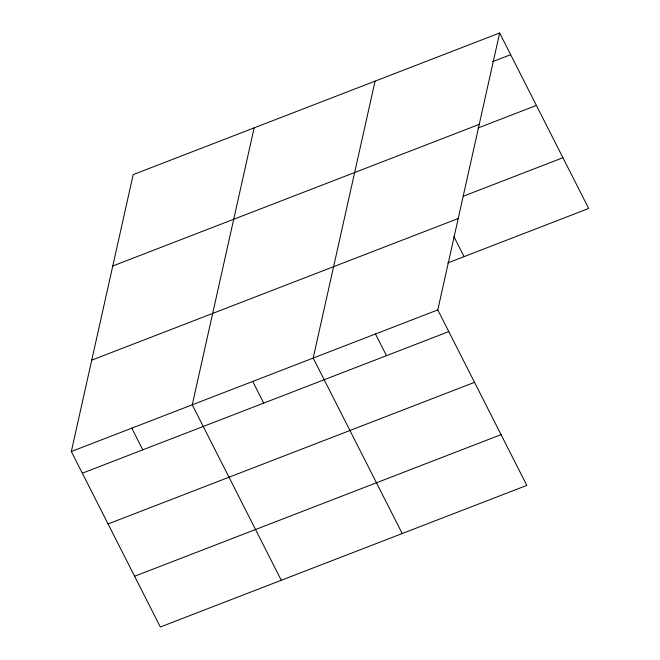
<?xml version="1.0" encoding="UTF-8"?>
<svg xmlns="http://www.w3.org/2000/svg" width="660" height="660" viewBox="0 0 660 660"><rect width="100%" height="100%" fill="white"/><g stroke="black" fill="none" stroke-linecap="round" stroke-linejoin="round"><path stroke-width="0.99" d="M499.653 33L437.786 309.911L526.812 485.389L160.347 627L71.321 451.531L133.188 174.611L499.653 33L588.679 208.469L447.769 262.927M254.125 127.883L192.258 404.794L281.275 580.264M375.061 81.147L313.186 358.058L402.212 533.536M492.442 61.718L510.659 54.681M112.777 265.997L479.242 124.385M477.939 128.024L536.407 105.435M463.254 196.243L562.931 157.724M91.74 360.145L458.205 218.534M71.321 451.531L437.786 309.911M82.319 473.204L448.784 331.592M108.067 523.957L474.532 382.346M134.599 576.246L501.064 434.635M453.964 236.684L464.079 256.625M375.49 333.985L386.488 355.666M252.722 381.43L263.719 403.111M131.786 428.159L142.783 449.839"/></g></svg>
